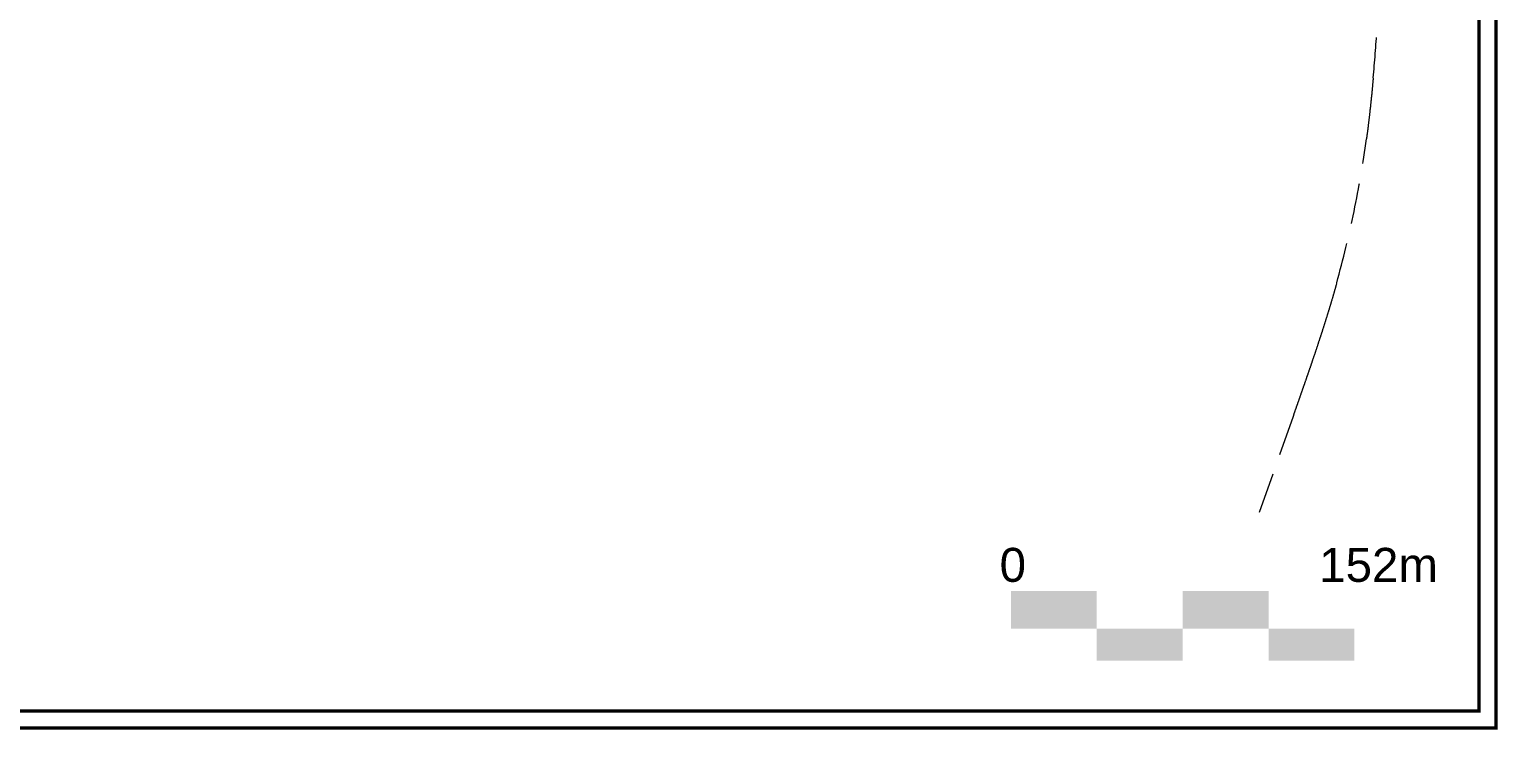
# Model space of a CAD drawing. Header units: inches. Extents: x 2611938 to 2614829, y 1265718 to 1269564.
# Drawn here: x 2613167 to 2614829, y 1265718 to 1266511 of the extents above; entities that cross this region are included whole.
import ezdxf
from ezdxf.enums import TextEntityAlignment as Align

# ---------------------------------------------------------------- set-up
doc = ezdxf.new("R2010")
doc.units = ezdxf.units.IN
doc.header["$MEASUREMENT"] = 0
doc.linetypes.add('DASHED', pattern=[0.18, 0.12, -0.06])
doc.linetypes.add('NONE', pattern=[100000, 0, -100000])
doc.layers.add('0_', color=7, linetype='Continuous')
doc.layers.add('TPCLines_', color=7, linetype='Continuous')
doc.styles.add('Arial', font='arial.ttf', dxfattribs={"height": 0.2})

msp = doc.modelspace()

# ---------------------------------------------------------------- linework, layer by layer
at = {"layer": '0_', "color": 201, "linetype": 'Continuous', "ltscale": 384.815002, "const_width": 3.85}
for points in [[(2611940.3, 1269561.7), (2611940.3, 1265719.7), (2614827.6, 1265719.7), (2614827.6, 1269561.7)], [(2611959.5, 1269542.4), (2611959.5, 1265738.9), (2614808.3, 1265738.9), (2614808.3, 1269542.4)]]:
    msp.add_lwpolyline(points, close=True, dxfattribs=at)
at = {"layer": '0_', "color": 7, "linetype": 'Continuous', "lineweight": 25, "ltscale": 384.815002, "const_width": 0.01}
msp.add_lwpolyline([(2614278.5, 1265874.8), (2614278.5, 1265795.8), (2614667.4, 1265795.8), (2614667.4, 1265874.8)], close=True, dxfattribs=at)
at = {"layer": '0_', "color": 7, "linetype": 'NONE', "lineweight": 25}
for points in [[(2614278.5, 1265874.8), (2614375.7, 1265874.8), (2614278.5, 1265832.3), (2614375.7, 1265832.3)], [(2614472.9, 1265874.8), (2614570.2, 1265874.8), (2614472.9, 1265832.3), (2614570.2, 1265832.3)], [(2614375.7, 1265832.3), (2614472.9, 1265832.3), (2614375.7, 1265795.8), (2614472.9, 1265795.8)], [(2614570.2, 1265832.3), (2614667.4, 1265832.3), (2614570.2, 1265795.8), (2614667.4, 1265795.8)]]:
    msp.add_solid(points, dxfattribs=at).dxf.unprotected_set("ltscale", 0)
at = {"layer": 'TPCLines_', "color": 254, "linetype": 'DASHED', "lineweight": 0, "ltscale": 384.815002}
for p, q in [((2614687.2, 1266440.3, 263.1), (2614687.1, 1266439.8, 263.2)), ((2614687.1, 1266439.8, 263.2), (2614687.1, 1266439.3, 263.2)), ((2614687.3, 1266441.3, 263.1), (2614687.2, 1266440.8, 263.1)), ((2614687.2, 1266440.8, 263.1), (2614687.2, 1266440.3, 263.1)), ((2614687.4, 1266442.3, 263), (2614687.3, 1266441.8, 263.1)), ((2614687.3, 1266441.8, 263.1), (2614687.3, 1266441.3, 263.1)), ((2614687.5, 1266443.3, 263), (2614687.4, 1266442.8, 263)), ((2614687.4, 1266442.8, 263), (2614687.4, 1266442.3, 263)), ((2614687.6, 1266444.3, 262.9), (2614687.5, 1266443.8, 263)), ((2614687.5, 1266443.8, 263), (2614687.5, 1266443.3, 263)), ((2614687.7, 1266445.3, 262.9), (2614687.6, 1266444.8, 262.9)), ((2614687.6, 1266444.8, 262.9), (2614687.6, 1266444.3, 262.9)), ((2614687.8, 1266446.3, 262.8), (2614687.7, 1266445.8, 262.9)), ((2614687.7, 1266445.8, 262.9), (2614687.7, 1266445.3, 262.9)), ((2614687.9, 1266447.3, 262.8), (2614687.8, 1266446.8, 262.8)), ((2614687.8, 1266446.8, 262.8), (2614687.8, 1266446.3, 262.8)), ((2614688, 1266448.3, 262.7), (2614687.9, 1266447.8, 262.8)), ((2614687.9, 1266447.8, 262.8), (2614687.9, 1266447.3, 262.8)), ((2614688.1, 1266449.8, 262.7), (2614688, 1266449.3, 262.7)), ((2614688, 1266449.3, 262.7), (2614688, 1266448.8, 262.7)), ((2614688, 1266448.8, 262.7), (2614688, 1266448.3, 262.7)), ((2614688.2, 1266450.8, 262.6), (2614688.1, 1266450.3, 262.6)), ((2614688.1, 1266450.3, 262.6), (2614688.1, 1266449.8, 262.7)), ((2614688.3, 1266451.8, 262.6), (2614688.2, 1266451.3, 262.6)), ((2614688.2, 1266451.3, 262.6), (2614688.2, 1266450.8, 262.6)), ((2614688.4, 1266452.8, 262.5), (2614688.3, 1266452.3, 262.5)), ((2614688.3, 1266452.3, 262.5), (2614688.3, 1266451.8, 262.6)), ((2614688.5, 1266453.8, 262.5), (2614688.4, 1266453.3, 262.5)), ((2614688.4, 1266453.3, 262.5), (2614688.4, 1266452.8, 262.5)), ((2614688.6, 1266454.8, 262.4), (2614688.5, 1266454.3, 262.4)), ((2614688.5, 1266454.3, 262.4), (2614688.5, 1266453.8, 262.5)), ((2614688.6, 1266455.8, 262.4), (2614688.6, 1266455.3, 262.4)), ((2614688.6, 1266455.3, 262.4), (2614688.6, 1266454.8, 262.4)), ((2614685.4, 1266422.8, 264), (2614685.3, 1266422.3, 264)), ((2614685.5, 1266423.8, 263.9), (2614685.4, 1266423.3, 263.9)), ((2614685.4, 1266423.3, 263.9), (2614685.4, 1266422.8, 264)), ((2614685.6, 1266424.8, 263.9), (2614685.5, 1266424.3, 263.9)), ((2614685.5, 1266424.3, 263.9), (2614685.5, 1266423.8, 263.9)), ((2614685.7, 1266425.8, 263.8), (2614685.6, 1266425.3, 263.9)), ((2614685.6, 1266425.3, 263.9), (2614685.6, 1266424.8, 263.9)), ((2614685.8, 1266426.8, 263.8), (2614685.7, 1266426.3, 263.8)), ((2614685.7, 1266426.3, 263.8), (2614685.7, 1266425.8, 263.8)), ((2614685.9, 1266427.3, 263.8), (2614685.8, 1266426.8, 263.8)), ((2614686, 1266428.3, 263.7), (2614685.9, 1266427.8, 263.7)), ((2614685.9, 1266427.8, 263.7), (2614685.9, 1266427.3, 263.8)), ((2614686.1, 1266429.3, 263.7), (2614686, 1266428.8, 263.7)), ((2614686, 1266428.8, 263.7), (2614686, 1266428.3, 263.7)), ((2614686.2, 1266430.3, 263.6), (2614686.1, 1266429.8, 263.6)), ((2614686.1, 1266429.8, 263.6), (2614686.1, 1266429.3, 263.7)), ((2614686.3, 1266431.3, 263.6), (2614686.2, 1266430.8, 263.6)), ((2614686.2, 1266430.8, 263.6), (2614686.2, 1266430.3, 263.6)), ((2614686.4, 1266432.3, 263.5), (2614686.3, 1266431.8, 263.5)), ((2614686.3, 1266431.8, 263.5), (2614686.3, 1266431.3, 263.6)), ((2614686.5, 1266433.3, 263.5), (2614686.4, 1266432.8, 263.5)), ((2614686.4, 1266432.8, 263.5), (2614686.4, 1266432.3, 263.5)), ((2614686.6, 1266434.3, 263.4), (2614686.5, 1266433.8, 263.4)), ((2614686.5, 1266433.8, 263.4), (2614686.5, 1266433.3, 263.5)), ((2614686.7, 1266435.3, 263.4), (2614686.6, 1266434.8, 263.4)), ((2614686.6, 1266434.8, 263.4), (2614686.6, 1266434.4, 263.4)), ((2614686.6, 1266434.4, 263.4), (2614686.6, 1266434.3, 263.4)), ((2614686.8, 1266436.3, 263.3), (2614686.7, 1266435.8, 263.3)), ((2614686.7, 1266435.8, 263.3), (2614686.7, 1266435.3, 263.4)), ((2614686.9, 1266437.3, 263.3), (2614686.8, 1266436.8, 263.3)), ((2614686.8, 1266436.8, 263.3), (2614686.8, 1266436.3, 263.3)), ((2614687, 1266438.3, 263.2), (2614686.9, 1266437.8, 263.3)), ((2614686.9, 1266437.8, 263.3), (2614686.9, 1266437.3, 263.3)), ((2614687.1, 1266439.3, 263.2), (2614687, 1266438.8, 263.2)), ((2614687, 1266438.8, 263.2), (2614687, 1266438.3, 263.2)), ((2614683.5, 1266406.3, 264.7), (2614683.4, 1266405.8, 264.7)), ((2614683.6, 1266406.8, 264.7), (2614683.5, 1266406.3, 264.7)), ((2614683.7, 1266407.8, 264.6), (2614683.6, 1266407.3, 264.7)), ((2614683.6, 1266407.3, 264.7), (2614683.6, 1266406.8, 264.7)), ((2614683.8, 1266408.8, 264.6), (2614683.7, 1266408.3, 264.6)), ((2614683.7, 1266408.3, 264.6), (2614683.7, 1266407.8, 264.6)), ((2614683.9, 1266409.8, 264.6), (2614683.8, 1266409.3, 264.6)), ((2614683.8, 1266409.3, 264.6), (2614683.8, 1266408.8, 264.6)), ((2614684, 1266410.3, 264.5), (2614683.9, 1266409.8, 264.6)), ((2614684.1, 1266411.3, 264.5), (2614684, 1266410.8, 264.5)), ((2614684, 1266410.8, 264.5), (2614684, 1266410.3, 264.5)), ((2614684.2, 1266412.3, 264.4), (2614684.1, 1266411.8, 264.5)), ((2614684.1, 1266411.8, 264.5), (2614684.1, 1266411.3, 264.5)), ((2614684.3, 1266412.8, 264.4), (2614684.2, 1266412.3, 264.4)), ((2614684.4, 1266413.8, 264.4), (2614684.3, 1266413.3, 264.4)), ((2614684.3, 1266413.3, 264.4), (2614684.3, 1266412.8, 264.4)), ((2614684.5, 1266414.8, 264.3), (2614684.4, 1266414.3, 264.4)), ((2614684.4, 1266414.3, 264.4), (2614684.4, 1266413.8, 264.4)), ((2614684.6, 1266415.8, 264.3), (2614684.5, 1266415.3, 264.3)), ((2614684.5, 1266415.3, 264.3), (2614684.5, 1266414.8, 264.3)), ((2614684.7, 1266416.3, 264.3), (2614684.6, 1266415.8, 264.3)), ((2614684.8, 1266417.3, 264.2), (2614684.7, 1266416.8, 264.2)), ((2614684.7, 1266416.8, 264.2), (2614684.7, 1266416.3, 264.3)), ((2614684.9, 1266418.3, 264.2), (2614684.8, 1266417.8, 264.2)), ((2614684.8, 1266417.8, 264.2), (2614684.8, 1266417.3, 264.2)), ((2614685, 1266419.3, 264.1), (2614684.9, 1266418.8, 264.2)), ((2614684.9, 1266418.8, 264.2), (2614684.9, 1266418.3, 264.2)), ((2614685.1, 1266420.3, 264.1), (2614685, 1266419.8, 264.1)), ((2614685, 1266419.8, 264.1), (2614685, 1266419.3, 264.1)), ((2614685.2, 1266420.8, 264.1), (2614685.1, 1266420.3, 264.1)), ((2614685.3, 1266421.8, 264), (2614685.2, 1266421.3, 264)), ((2614685.2, 1266421.3, 264), (2614685.2, 1266420.8, 264.1)), ((2614685.3, 1266422.3, 264), (2614685.3, 1266421.8, 264)), ((2614681.5, 1266390.3, 265.4), (2614681.4, 1266389.8, 265.4)), ((2614681.4, 1266389.8, 265.4), (2614681.4, 1266389.3, 265.4)), ((2614681.6, 1266390.8, 265.4), (2614681.5, 1266390.3, 265.4)), ((2614681.7, 1266391.8, 265.3), (2614681.6, 1266391.3, 265.3)), ((2614681.6, 1266391.3, 265.3), (2614681.6, 1266390.8, 265.4)), ((2614681.8, 1266392.3, 265.3), (2614681.7, 1266391.8, 265.3)), ((2614681.9, 1266393.3, 265.3), (2614681.8, 1266392.8, 265.3)), ((2614681.8, 1266392.8, 265.3), (2614681.8, 1266392.3, 265.3)), ((2614682, 1266394.3, 265.2), (2614681.9, 1266393.8, 265.2)), ((2614681.9, 1266393.8, 265.2), (2614681.9, 1266393.3, 265.3)), ((2614682.1, 1266394.8, 265.2), (2614682, 1266394.3, 265.2)), ((2614682.2, 1266395.8, 265.2), (2614682.1, 1266395.3, 265.2)), ((2614682.1, 1266395.3, 265.2), (2614682.1, 1266394.8, 265.2)), ((2614682.3, 1266396.3, 265.1), (2614682.2, 1266395.8, 265.2)), ((2614682.4, 1266397.3, 265.1), (2614682.3, 1266396.8, 265.1)), ((2614682.3, 1266396.8, 265.1), (2614682.3, 1266396.3, 265.1)), ((2614682.5, 1266397.8, 265.1), (2614682.4, 1266397.3, 265.1)), ((2614682.6, 1266398.8, 265), (2614682.5, 1266398.3, 265)), ((2614682.5, 1266398.3, 265), (2614682.5, 1266397.8, 265.1)), ((2614682.7, 1266399.8, 265), (2614682.6, 1266399.3, 265)), ((2614682.6, 1266399.3, 265), (2614682.6, 1266398.8, 265)), ((2614682.8, 1266400.3, 265), (2614682.7, 1266399.8, 265)), ((2614682.9, 1266401.3, 264.9), (2614682.8, 1266400.8, 264.9)), ((2614682.8, 1266400.8, 264.9), (2614682.8, 1266400.3, 265)), ((2614683, 1266401.8, 264.9), (2614682.9, 1266401.3, 264.9)), ((2614683.1, 1266402.8, 264.9), (2614683, 1266402.3, 264.9)), ((2614683, 1266402.3, 264.9), (2614683, 1266401.8, 264.9)), ((2614683.2, 1266403.8, 264.8), (2614683.1, 1266403.3, 264.8)), ((2614683.1, 1266403.3, 264.8), (2614683.1, 1266402.8, 264.9)), ((2614683.3, 1266404.3, 264.8), (2614683.2, 1266403.8, 264.8)), ((2614683.4, 1266405.3, 264.8), (2614683.3, 1266404.8, 264.8)), ((2614683.3, 1266404.8, 264.8), (2614683.3, 1266404.3, 264.8)), ((2614683.4, 1266405.8, 264.7), (2614683.4, 1266405.3, 264.8)), ((2614681.1, 1266387.3, 265.5), (2614681, 1266386.8, 265.5)), ((2614681.2, 1266387.8, 265.5), (2614681.1, 1266387.3, 265.5)), ((2614681.3, 1266388.8, 265.4), (2614681.2, 1266388.3, 265.5)), ((2614681.2, 1266388.3, 265.5), (2614681.2, 1266387.8, 265.5)), ((2614681.4, 1266389.3, 265.4), (2614681.3, 1266388.8, 265.4)), ((2614647.3, 1266223.6, 269.3), (2614647.2, 1266223.1, 269.3)), ((2614642.5, 1266206.8, 269.4), (2614642.4, 1266206.3, 269.4)), ((2614642.6, 1266207.3, 269.4), (2614642.5, 1266206.8, 269.4)), ((2614642.8, 1266207.7, 269.4), (2614642.6, 1266207.3, 269.4)), ((2614642.9, 1266208.2, 269.4), (2614642.8, 1266207.7, 269.4)), ((2614643.1, 1266208.7, 269.4), (2614642.9, 1266208.2, 269.4)), ((2614643.2, 1266209.2, 269.4), (2614643.1, 1266208.7, 269.4)), ((2614643.4, 1266209.7, 269.4), (2614643.2, 1266209.2, 269.4)), ((2614643.5, 1266210.1, 269.4), (2614643.4, 1266209.7, 269.4)), ((2614643.6, 1266210.6, 269.4), (2614643.5, 1266210.1, 269.4)), ((2614643.8, 1266211.1, 269.3), (2614643.6, 1266210.6, 269.4)), ((2614643.9, 1266211.6, 269.3), (2614643.8, 1266211.1, 269.3)), ((2614644.1, 1266212.1, 269.3), (2614643.9, 1266211.6, 269.3)), ((2614644.2, 1266212.5, 269.3), (2614644.1, 1266212.1, 269.3)), ((2614644.3, 1266213, 269.3), (2614644.2, 1266212.5, 269.3)), ((2614644.5, 1266213.5, 269.3), (2614644.3, 1266213, 269.3)), ((2614644.6, 1266214, 269.3), (2614644.5, 1266213.5, 269.3)), ((2614644.7, 1266214.5, 269.3), (2614644.6, 1266214, 269.3)), ((2614644.9, 1266214.9, 269.3), (2614644.7, 1266214.5, 269.3)), ((2614645, 1266215.4, 269.3), (2614644.9, 1266214.9, 269.3)), ((2614645.2, 1266215.9, 269.3), (2614645, 1266215.4, 269.3)), ((2614645.3, 1266216.4, 269.3), (2614645.2, 1266215.9, 269.3)), ((2614645.4, 1266216.9, 269.3), (2614645.3, 1266216.4, 269.3)), ((2614645.6, 1266217.3, 269.3), (2614645.4, 1266216.9, 269.3)), ((2614645.7, 1266217.8, 269.3), (2614645.6, 1266217.3, 269.3)), ((2614645.9, 1266218.3, 269.3), (2614645.7, 1266217.8, 269.3)), ((2614646, 1266218.8, 269.3), (2614645.9, 1266218.3, 269.3)), ((2614646.1, 1266219.3, 269.3), (2614646, 1266218.8, 269.3)), ((2614646.3, 1266219.8, 269.3), (2614646.1, 1266219.3, 269.3)), ((2614646.4, 1266220.2, 269.3), (2614646.3, 1266219.8, 269.3)), ((2614646.5, 1266220.7, 269.3), (2614646.4, 1266220.2, 269.3)), ((2614646.7, 1266221.2, 269.3), (2614646.5, 1266220.7, 269.3)), ((2614646.8, 1266221.7, 269.3), (2614646.7, 1266221.2, 269.3)), ((2614646.9, 1266222.2, 269.3), (2614646.8, 1266221.7, 269.3)), ((2614647.1, 1266222.6, 269.3), (2614646.9, 1266222.2, 269.3)), ((2614647.2, 1266223.1, 269.3), (2614647.1, 1266222.6, 269.3)), ((2614637.6, 1266190.5, 269.4), (2614637.4, 1266190, 269.4)), ((2614637.7, 1266191, 269.4), (2614637.6, 1266190.5, 269.4)), ((2614637.9, 1266191.4, 269.4), (2614637.7, 1266191, 269.4)), ((2614638, 1266191.9, 269.4), (2614637.9, 1266191.4, 269.4)), ((2614638.2, 1266192.4, 269.4), (2614638, 1266191.9, 269.4)), ((2614638.3, 1266192.9, 269.4), (2614638.2, 1266192.4, 269.4)), ((2614638.5, 1266193.3, 269.4), (2614638.3, 1266192.9, 269.4)), ((2614638.6, 1266193.8, 269.4), (2614638.5, 1266193.3, 269.4)), ((2614638.8, 1266194.3, 269.4), (2614638.6, 1266193.8, 269.4)), ((2614638.9, 1266194.8, 269.4), (2614638.8, 1266194.3, 269.4)), ((2614639.1, 1266195.3, 269.4), (2614638.9, 1266194.8, 269.4)), ((2614639.2, 1266195.7, 269.4), (2614639.1, 1266195.3, 269.4)), ((2614639.3, 1266196.2, 269.4), (2614639.2, 1266195.7, 269.4)), ((2614639.5, 1266196.7, 269.4), (2614639.3, 1266196.2, 269.4)), ((2614639.6, 1266197.2, 269.4), (2614639.5, 1266196.7, 269.4)), ((2614639.8, 1266197.7, 269.4), (2614639.6, 1266197.2, 269.4)), ((2614639.9, 1266198.1, 269.4), (2614639.8, 1266197.7, 269.4)), ((2614640.1, 1266198.6, 269.4), (2614639.9, 1266198.1, 269.4)), ((2614640.2, 1266199.1, 269.4), (2614640.1, 1266198.6, 269.4)), ((2614640.4, 1266199.6, 269.4), (2614640.2, 1266199.1, 269.4)), ((2614640.5, 1266200.1, 269.4), (2614640.4, 1266199.6, 269.4)), ((2614640.7, 1266200.5, 269.4), (2614640.5, 1266200.1, 269.4)), ((2614640.8, 1266201, 269.4), (2614640.7, 1266200.5, 269.4)), ((2614640.9, 1266201.5, 269.4), (2614640.8, 1266201, 269.4)), ((2614641.1, 1266202, 269.4), (2614640.9, 1266201.5, 269.4)), ((2614641.2, 1266202.5, 269.4), (2614641.1, 1266202, 269.4)), ((2614641.4, 1266202.9, 269.4), (2614641.2, 1266202.5, 269.4)), ((2614641.5, 1266203.4, 269.4), (2614641.4, 1266202.9, 269.4)), ((2614641.7, 1266203.9, 269.4), (2614641.5, 1266203.4, 269.4)), ((2614641.8, 1266204.4, 269.4), (2614641.7, 1266203.9, 269.4)), ((2614641.9, 1266204.9, 269.4), (2614641.8, 1266204.4, 269.4)), ((2614642.2, 1266205.7, 269.4), (2614641.9, 1266204.9, 269.4)), ((2614642.4, 1266206.3, 269.4), (2614642.2, 1266205.7, 269.4)), ((2614632.3, 1266173.8, 269.4), (2614632.2, 1266173.3, 269.4)), ((2614632.5, 1266174.2, 269.4), (2614632.3, 1266173.8, 269.4)), ((2614632.7, 1266174.7, 269.4), (2614632.5, 1266174.2, 269.4)), ((2614632.8, 1266175.2, 269.4), (2614632.7, 1266174.7, 269.4)), ((2614633, 1266175.7, 269.4), (2614632.8, 1266175.2, 269.4)), ((2614633.1, 1266176.1, 269.4), (2614633, 1266175.7, 269.4)), ((2614633.3, 1266176.6, 269.4), (2614633.1, 1266176.1, 269.4)), ((2614633.4, 1266177.1, 269.4), (2614633.3, 1266176.6, 269.4)), ((2614633.6, 1266177.6, 269.4), (2614633.4, 1266177.1, 269.4)), ((2614633.7, 1266178.1, 269.4), (2614633.6, 1266177.6, 269.4)), ((2614633.9, 1266178.5, 269.4), (2614633.7, 1266178.1, 269.4)), ((2614634, 1266179, 269.4), (2614633.9, 1266178.5, 269.4)), ((2614634.2, 1266179.5, 269.4), (2614634, 1266179, 269.4)), ((2614634.3, 1266180, 269.4), (2614634.2, 1266179.5, 269.4)), ((2614634.5, 1266180.4, 269.4), (2614634.3, 1266180, 269.4)), ((2614634.6, 1266180.9, 269.4), (2614634.5, 1266180.4, 269.4)), ((2614634.8, 1266181.4, 269.4), (2614634.6, 1266180.9, 269.4)), ((2614634.9, 1266181.9, 269.4), (2614634.8, 1266181.4, 269.4)), ((2614635.1, 1266182.4, 269.4), (2614634.9, 1266181.9, 269.4)), ((2614635.2, 1266182.8, 269.4), (2614635.1, 1266182.4, 269.4)), ((2614635.4, 1266183.3, 269.4), (2614635.2, 1266182.8, 269.4)), ((2614635.5, 1266183.8, 269.4), (2614635.4, 1266183.3, 269.4)), ((2614635.7, 1266184.3, 269.4), (2614635.5, 1266183.8, 269.4)), ((2614635.8, 1266184.7, 269.4), (2614635.7, 1266184.3, 269.4)), ((2614636, 1266185.2, 269.4), (2614635.8, 1266184.7, 269.4)), ((2614636.1, 1266185.7, 269.4), (2614636, 1266185.2, 269.4)), ((2614636.3, 1266186.2, 269.4), (2614636.1, 1266185.7, 269.4)), ((2614636.4, 1266186.7, 269.4), (2614636.3, 1266186.2, 269.4)), ((2614636.6, 1266187.1, 269.4), (2614636.4, 1266186.7, 269.4)), ((2614636.7, 1266187.6, 269.4), (2614636.6, 1266187.1, 269.4)), ((2614636.9, 1266188.1, 269.4), (2614636.7, 1266187.6, 269.4)), ((2614637, 1266188.6, 269.4), (2614636.9, 1266188.1, 269.4)), ((2614637.2, 1266189, 269.4), (2614637, 1266188.6, 269.4)), ((2614637.3, 1266189.5, 269.4), (2614637.2, 1266189, 269.4)), ((2614637.4, 1266190, 269.4), (2614637.3, 1266189.5, 269.4)), ((2614626.9, 1266157.1, 269.4), (2614626.8, 1266156.6, 269.4)), ((2614627.1, 1266157.6, 269.4), (2614626.9, 1266157.1, 269.4)), ((2614627.3, 1266158, 269.4), (2614627.1, 1266157.6, 269.4)), ((2614627.4, 1266158.5, 269.4), (2614627.3, 1266158, 269.4)), ((2614627.6, 1266159, 269.4), (2614627.4, 1266158.5, 269.4)), ((2614627.7, 1266159.5, 269.4), (2614627.6, 1266159, 269.4)), ((2614627.9, 1266159.9, 269.4), (2614627.7, 1266159.5, 269.4)), ((2614628, 1266160.4, 269.4), (2614627.9, 1266159.9, 269.4)), ((2614628.2, 1266160.9, 269.4), (2614628, 1266160.4, 269.4)), ((2614628.3, 1266161.4, 269.4), (2614628.2, 1266160.9, 269.4)), ((2614628.5, 1266161.9, 269.4), (2614628.3, 1266161.4, 269.4)), ((2614628.7, 1266162.3, 269.4), (2614628.5, 1266161.9, 269.4)), ((2614628.8, 1266162.8, 269.4), (2614628.7, 1266162.3, 269.4)), ((2614629, 1266163.3, 269.4), (2614628.8, 1266162.8, 269.4)), ((2614629.1, 1266163.8, 269.4), (2614629, 1266163.3, 269.4)), ((2614629.3, 1266164.2, 269.4), (2614629.1, 1266163.8, 269.4)), ((2614629.4, 1266164.7, 269.4), (2614629.3, 1266164.2, 269.4)), ((2614629.6, 1266165.2, 269.4), (2614629.4, 1266164.7, 269.4)), ((2614629.7, 1266165.7, 269.4), (2614629.6, 1266165.2, 269.4)), ((2614629.9, 1266166.1, 269.4), (2614629.7, 1266165.7, 269.4)), ((2614630.1, 1266166.6, 269.4), (2614629.9, 1266166.1, 269.4)), ((2614630.2, 1266167.1, 269.4), (2614630.1, 1266166.6, 269.4)), ((2614630.4, 1266167.6, 269.4), (2614630.2, 1266167.1, 269.4)), ((2614630.5, 1266168, 269.4), (2614630.4, 1266167.6, 269.4)), ((2614630.7, 1266168.5, 269.4), (2614630.5, 1266168, 269.4)), ((2614630.8, 1266169, 269.4), (2614630.7, 1266168.5, 269.4)), ((2614631, 1266169.5, 269.4), (2614630.8, 1266169, 269.4)), ((2614631.1, 1266169.9, 269.4), (2614631, 1266169.5, 269.4)), ((2614631.3, 1266170.4, 269.4), (2614631.1, 1266169.9, 269.4)), ((2614631.4, 1266170.9, 269.4), (2614631.3, 1266170.4, 269.4)), ((2614631.6, 1266171.4, 269.4), (2614631.4, 1266170.9, 269.4)), ((2614631.7, 1266171.9, 269.4), (2614631.6, 1266171.4, 269.4)), ((2614631.9, 1266172.3, 269.4), (2614631.7, 1266171.9, 269.4)), ((2614632, 1266172.8, 269.4), (2614631.9, 1266172.3, 269.4)), ((2614632.2, 1266173.3, 269.4), (2614632, 1266172.8, 269.4)), ((2614621.4, 1266140.5, 269.4), (2614621.2, 1266140, 269.4)), ((2614621.6, 1266140.9, 269.4), (2614621.4, 1266140.5, 269.4)), ((2614621.7, 1266141.4, 269.4), (2614621.6, 1266140.9, 269.4)), ((2614621.9, 1266141.9, 269.4), (2614621.7, 1266141.4, 269.4)), ((2614622, 1266142.4, 269.4), (2614621.9, 1266141.9, 269.4)), ((2614622.2, 1266142.8, 269.4), (2614622, 1266142.4, 269.4)), ((2614622.4, 1266143.3, 269.4), (2614622.2, 1266142.8, 269.4)), ((2614622.5, 1266143.8, 269.4), (2614622.4, 1266143.3, 269.4)), ((2614622.7, 1266144.3, 269.4), (2614622.5, 1266143.8, 269.4)), ((2614622.8, 1266144.7, 269.4), (2614622.7, 1266144.3, 269.4)), ((2614623, 1266145.2, 269.4), (2614622.8, 1266144.7, 269.4)), ((2614623.2, 1266145.7, 269.4), (2614623, 1266145.2, 269.4)), ((2614623.3, 1266146.2, 269.4), (2614623.2, 1266145.7, 269.4)), ((2614623.5, 1266146.6, 269.4), (2614623.3, 1266146.2, 269.4)), ((2614623.6, 1266147.1, 269.4), (2614623.5, 1266146.6, 269.4)), ((2614623.8, 1266147.6, 269.4), (2614623.6, 1266147.1, 269.4)), ((2614624, 1266148.1, 269.4), (2614623.8, 1266147.6, 269.4)), ((2614624.1, 1266148.5, 269.4), (2614624, 1266148.1, 269.4)), ((2614624.3, 1266149, 269.4), (2614624.1, 1266148.5, 269.4)), ((2614624.4, 1266149.5, 269.4), (2614624.3, 1266149, 269.4)), ((2614624.6, 1266150, 269.4), (2614624.4, 1266149.5, 269.4)), ((2614624.7, 1266150.4, 269.4), (2614624.6, 1266150, 269.4)), ((2614624.9, 1266150.9, 269.4), (2614624.7, 1266150.4, 269.4)), ((2614625.1, 1266151.4, 269.4), (2614624.9, 1266150.9, 269.4)), ((2614625.2, 1266151.9, 269.4), (2614625.1, 1266151.4, 269.4)), ((2614625.4, 1266152.3, 269.4), (2614625.2, 1266151.9, 269.4)), ((2614625.5, 1266152.8, 269.4), (2614625.4, 1266152.3, 269.4)), ((2614625.7, 1266153.3, 269.4), (2614625.5, 1266152.8, 269.4)), ((2614625.8, 1266153.8, 269.4), (2614625.7, 1266153.3, 269.4)), ((2614626, 1266154.2, 269.4), (2614625.8, 1266153.8, 269.4)), ((2614626.2, 1266154.7, 269.4), (2614626, 1266154.2, 269.4)), ((2614626.3, 1266155.2, 269.4), (2614626.2, 1266154.7, 269.4)), ((2614626.5, 1266155.7, 269.4), (2614626.3, 1266155.2, 269.4)), ((2614626.6, 1266156.1, 269.4), (2614626.5, 1266155.7, 269.4)), ((2614626.8, 1266156.6, 269.4), (2614626.6, 1266156.1, 269.4)), ((2614615.8, 1266123.9, 269.4), (2614615.6, 1266123.4, 269.4)), ((2614615.9, 1266124.4, 269.4), (2614615.8, 1266123.9, 269.4)), ((2614616.1, 1266124.8, 269.4), (2614615.9, 1266124.4, 269.4)), ((2614616.2, 1266125.3, 269.4), (2614616.1, 1266124.8, 269.4)), ((2614616.4, 1266125.8, 269.4), (2614616.2, 1266125.3, 269.4)), ((2614616.6, 1266126.3, 269.4), (2614616.4, 1266125.8, 269.4)), ((2614616.7, 1266126.7, 269.4), (2614616.6, 1266126.3, 269.4)), ((2614616.9, 1266127.2, 269.4), (2614616.7, 1266126.7, 269.4)), ((2614617.1, 1266127.7, 269.4), (2614616.9, 1266127.2, 269.4)), ((2614617.2, 1266128.2, 269.4), (2614617.1, 1266127.7, 269.4)), ((2614617.4, 1266128.6, 269.4), (2614617.2, 1266128.2, 269.4)), ((2614617.5, 1266129.1, 269.4), (2614617.4, 1266128.6, 269.4)), ((2614617.7, 1266129.6, 269.4), (2614617.5, 1266129.1, 269.4)), ((2614617.9, 1266130, 269.4), (2614617.7, 1266129.6, 269.4)), ((2614618, 1266130.5, 269.4), (2614617.9, 1266130, 269.4)), ((2614618.2, 1266131, 269.4), (2614618, 1266130.5, 269.4)), ((2614618.3, 1266131.5, 269.4), (2614618.2, 1266131, 269.4)), ((2614618.5, 1266131.9, 269.4), (2614618.3, 1266131.5, 269.4)), ((2614618.7, 1266132.4, 269.4), (2614618.5, 1266131.9, 269.4)), ((2614618.8, 1266132.9, 269.4), (2614618.7, 1266132.4, 269.4)), ((2614619, 1266133.4, 269.4), (2614618.8, 1266132.9, 269.4)), ((2614619.2, 1266133.8, 269.4), (2614619, 1266133.4, 269.4)), ((2614619.3, 1266134.3, 269.4), (2614619.2, 1266133.8, 269.4)), ((2614619.5, 1266134.8, 269.4), (2614619.3, 1266134.3, 269.4)), ((2614619.6, 1266135.3, 269.4), (2614619.5, 1266134.8, 269.4)), ((2614619.8, 1266135.7, 269.4), (2614619.6, 1266135.3, 269.4)), ((2614620, 1266136.2, 269.4), (2614619.8, 1266135.7, 269.4)), ((2614620.1, 1266136.7, 269.4), (2614620, 1266136.2, 269.4)), ((2614620.3, 1266137.2, 269.4), (2614620.1, 1266136.7, 269.4)), ((2614620.4, 1266137.6, 269.4), (2614620.3, 1266137.2, 269.4)), ((2614620.6, 1266138.1, 269.4), (2614620.4, 1266137.6, 269.4)), ((2614620.8, 1266138.6, 269.4), (2614620.6, 1266138.1, 269.4)), ((2614620.9, 1266139.1, 269.4), (2614620.8, 1266138.6, 269.4)), ((2614621.1, 1266139.5, 269.4), (2614620.9, 1266139.1, 269.4)), ((2614621.2, 1266140, 269.4), (2614621.1, 1266139.5, 269.4)), ((2614610, 1266107.3, 269.4), (2614609.9, 1266106.9, 269.4)), ((2614610.2, 1266107.8, 269.4), (2614610, 1266107.3, 269.4)), ((2614610.4, 1266108.3, 269.4), (2614610.2, 1266107.8, 269.4)), ((2614610.5, 1266108.8, 269.4), (2614610.4, 1266108.3, 269.4)), ((2614610.7, 1266109.2, 269.4), (2614610.5, 1266108.8, 269.4)), ((2614610.9, 1266109.7, 269.4), (2614610.7, 1266109.2, 269.4)), ((2614611, 1266110.2, 269.4), (2614610.9, 1266109.7, 269.4)), ((2614611.2, 1266110.6, 269.4), (2614611, 1266110.2, 269.4)), ((2614611.3, 1266111.1, 269.4), (2614611.2, 1266110.6, 269.4)), ((2614611.5, 1266111.6, 269.4), (2614611.3, 1266111.1, 269.4)), ((2614611.7, 1266112.1, 269.4), (2614611.5, 1266111.6, 269.4)), ((2614611.8, 1266112.5, 269.4), (2614611.7, 1266112.1, 269.4)), ((2614612, 1266113, 269.4), (2614611.8, 1266112.5, 269.4)), ((2614612.2, 1266113.5, 269.4), (2614612, 1266113, 269.4)), ((2614612.3, 1266114, 269.4), (2614612.2, 1266113.5, 269.4)), ((2614612.5, 1266114.4, 269.4), (2614612.3, 1266114, 269.4)), ((2614612.7, 1266114.9, 269.4), (2614612.5, 1266114.4, 269.4)), ((2614612.8, 1266115.4, 269.4), (2614612.7, 1266114.9, 269.4)), ((2614613, 1266115.8, 269.4), (2614612.8, 1266115.4, 269.4)), ((2614613.1, 1266116.3, 269.4), (2614613, 1266115.8, 269.4)), ((2614613.3, 1266116.8, 269.4), (2614613.1, 1266116.3, 269.4)), ((2614613.5, 1266117.3, 269.4), (2614613.3, 1266116.8, 269.4)), ((2614613.6, 1266117.7, 269.4), (2614613.5, 1266117.3, 269.4)), ((2614613.8, 1266118.2, 269.4), (2614613.6, 1266117.7, 269.4)), ((2614614, 1266118.7, 269.4), (2614613.8, 1266118.2, 269.4)), ((2614614.1, 1266119.2, 269.4), (2614614, 1266118.7, 269.4)), ((2614614.3, 1266119.6, 269.4), (2614614.1, 1266119.2, 269.4)), ((2614614.5, 1266120.1, 269.4), (2614614.3, 1266119.6, 269.4)), ((2614614.6, 1266120.6, 269.4), (2614614.5, 1266120.1, 269.4)), ((2614614.8, 1266121.1, 269.4), (2614614.6, 1266120.6, 269.4)), ((2614614.9, 1266121.5, 269.4), (2614614.8, 1266121.1, 269.4)), ((2614615.1, 1266122, 269.4), (2614614.9, 1266121.5, 269.4)), ((2614615.3, 1266122.5, 269.4), (2614615.1, 1266122, 269.4)), ((2614615.4, 1266122.9, 269.4), (2614615.3, 1266122.5, 269.4)), ((2614615.6, 1266123.4, 269.4), (2614615.4, 1266122.9, 269.4)), ((2614604.1, 1266090.3, 269.3), (2614603.9, 1266089.8, 269.3)), ((2614604.3, 1266090.8, 269.3), (2614604.1, 1266090.3, 269.3)), ((2614604.4, 1266091.3, 269.3), (2614604.3, 1266090.8, 269.3)), ((2614604.6, 1266091.7, 269.3), (2614604.4, 1266091.3, 269.3)), ((2614604.8, 1266092.2, 269.3), (2614604.6, 1266091.7, 269.3)), ((2614604.9, 1266092.7, 269.3), (2614604.8, 1266092.2, 269.3)), ((2614605.1, 1266093.2, 269.4), (2614604.9, 1266092.7, 269.3)), ((2614605.3, 1266093.6, 269.4), (2614605.1, 1266093.2, 269.4)), ((2614605.4, 1266094.1, 269.4), (2614605.3, 1266093.6, 269.4)), ((2614605.6, 1266094.6, 269.4), (2614605.4, 1266094.1, 269.4)), ((2614605.7, 1266095, 269.4), (2614605.6, 1266094.6, 269.4)), ((2614605.9, 1266095.5, 269.4), (2614605.7, 1266095, 269.4)), ((2614606.1, 1266096, 269.4), (2614605.9, 1266095.5, 269.4)), ((2614606.2, 1266096.5, 269.4), (2614606.1, 1266096, 269.4)), ((2614606.4, 1266096.9, 269.4), (2614606.2, 1266096.5, 269.4)), ((2614606.6, 1266097.4, 269.4), (2614606.4, 1266096.9, 269.4)), ((2614606.7, 1266097.9, 269.4), (2614606.6, 1266097.4, 269.4)), ((2614606.9, 1266098.4, 269.4), (2614606.7, 1266097.9, 269.4)), ((2614607.1, 1266098.8, 269.4), (2614606.9, 1266098.4, 269.4)), ((2614607.2, 1266099.3, 269.4), (2614607.1, 1266098.8, 269.4)), ((2614607.4, 1266099.8, 269.4), (2614607.2, 1266099.3, 269.4)), ((2614607.6, 1266100.2, 269.4), (2614607.4, 1266099.8, 269.4)), ((2614607.7, 1266100.7, 269.4), (2614607.6, 1266100.2, 269.4)), ((2614607.9, 1266101.2, 269.4), (2614607.7, 1266100.7, 269.4)), ((2614608.1, 1266101.7, 269.4), (2614607.9, 1266101.2, 269.4)), ((2614608.2, 1266102.1, 269.4), (2614608.1, 1266101.7, 269.4)), ((2614608.4, 1266102.6, 269.4), (2614608.2, 1266102.1, 269.4)), ((2614608.6, 1266103.1, 269.4), (2614608.4, 1266102.6, 269.4)), ((2614608.7, 1266103.6, 269.4), (2614608.6, 1266103.1, 269.4)), ((2614608.9, 1266104, 269.4), (2614608.7, 1266103.6, 269.4)), ((2614609, 1266104.5, 269.4), (2614608.9, 1266104, 269.4)), ((2614609.2, 1266105, 269.4), (2614609, 1266104.5, 269.4)), ((2614609.4, 1266105.4, 269.4), (2614609.2, 1266105, 269.4)), ((2614609.5, 1266105.9, 269.4), (2614609.4, 1266105.4, 269.4)), ((2614609.7, 1266106.4, 269.4), (2614609.5, 1266105.9, 269.4)), ((2614609.9, 1266106.9, 269.4), (2614609.7, 1266106.4, 269.4)), ((2614599.3, 1266076.6, 269.3), (2614597.9, 1266072.6, 269.3)), ((2614599.5, 1266077.1, 269.3), (2614599.3, 1266076.6, 269.3)), ((2614599.6, 1266077.6, 269.3), (2614599.5, 1266077.1, 269.3)), ((2614599.8, 1266078, 269.3), (2614599.6, 1266077.6, 269.3)), ((2614600, 1266078.5, 269.3), (2614599.8, 1266078, 269.3)), ((2614600.1, 1266079, 269.3), (2614600, 1266078.5, 269.3)), ((2614600.3, 1266079.5, 269.3), (2614600.1, 1266079, 269.3)), ((2614600.4, 1266079.9, 269.3), (2614600.3, 1266079.5, 269.3)), ((2614600.6, 1266080.4, 269.3), (2614600.4, 1266079.9, 269.3)), ((2614600.8, 1266080.9, 269.3), (2614600.6, 1266080.4, 269.3)), ((2614600.9, 1266081.3, 269.3), (2614600.8, 1266080.9, 269.3)), ((2614601.1, 1266081.8, 269.3), (2614600.9, 1266081.3, 269.3)), ((2614601.3, 1266082.3, 269.3), (2614601.1, 1266081.8, 269.3)), ((2614601.4, 1266082.8, 269.3), (2614601.3, 1266082.3, 269.3)), ((2614601.6, 1266083.2, 269.3), (2614601.4, 1266082.8, 269.3)), ((2614601.8, 1266083.7, 269.3), (2614601.6, 1266083.2, 269.3)), ((2614601.9, 1266084.2, 269.3), (2614601.8, 1266083.7, 269.3)), ((2614602.1, 1266084.7, 269.3), (2614601.9, 1266084.2, 269.3)), ((2614602.3, 1266085.1, 269.3), (2614602.1, 1266084.7, 269.3)), ((2614602.4, 1266085.6, 269.3), (2614602.3, 1266085.1, 269.3)), ((2614602.6, 1266086.1, 269.3), (2614602.4, 1266085.6, 269.3)), ((2614602.8, 1266086.5, 269.3), (2614602.6, 1266086.1, 269.3)), ((2614602.9, 1266087, 269.3), (2614602.8, 1266086.5, 269.3)), ((2614603.1, 1266087.5, 269.3), (2614602.9, 1266087, 269.3)), ((2614603.3, 1266088, 269.3), (2614603.1, 1266087.5, 269.3)), ((2614603.4, 1266088.4, 269.3), (2614603.3, 1266088, 269.3)), ((2614603.6, 1266088.9, 269.3), (2614603.4, 1266088.4, 269.3)), ((2614603.8, 1266089.4, 269.3), (2614603.6, 1266088.9, 269.3)), ((2614603.9, 1266089.8, 269.3), (2614603.8, 1266089.4, 269.3)), ((2614597.9, 1266072.6, 269.3), (2614558.6, 1265960.8, 268.5))]:
    msp.add_line(p, q, dxfattribs=at)
for centre, radius, start, end in [((2612199, 1266683.3, 261), 2500, 354.7802, 356.0473), ((2613492.6, 1266547, 267.4), 1199.1, 344.3568, 352.3259)]:
    msp.add_arc(centre, radius, start, end, dxfattribs=at)

# ---------------------------------------------------------------- texts
at = {"layer": '0_', "color": 7, "linetype": 'NONE', "lineweight": 25, "style": 'Arial'}
for s, height, p in [('0', 38.5, (2614265.7, 1265873.6)), ('152m', 38.48, (2614627.5, 1265873.6))]:
    e = msp.add_text(s, height=height, dxfattribs=at)
    e.set_placement(p, align=Align.BOTTOM_LEFT)
    e.dxf.unprotected_set("ltscale", 0)

doc.saveas('drawing.dxf')
